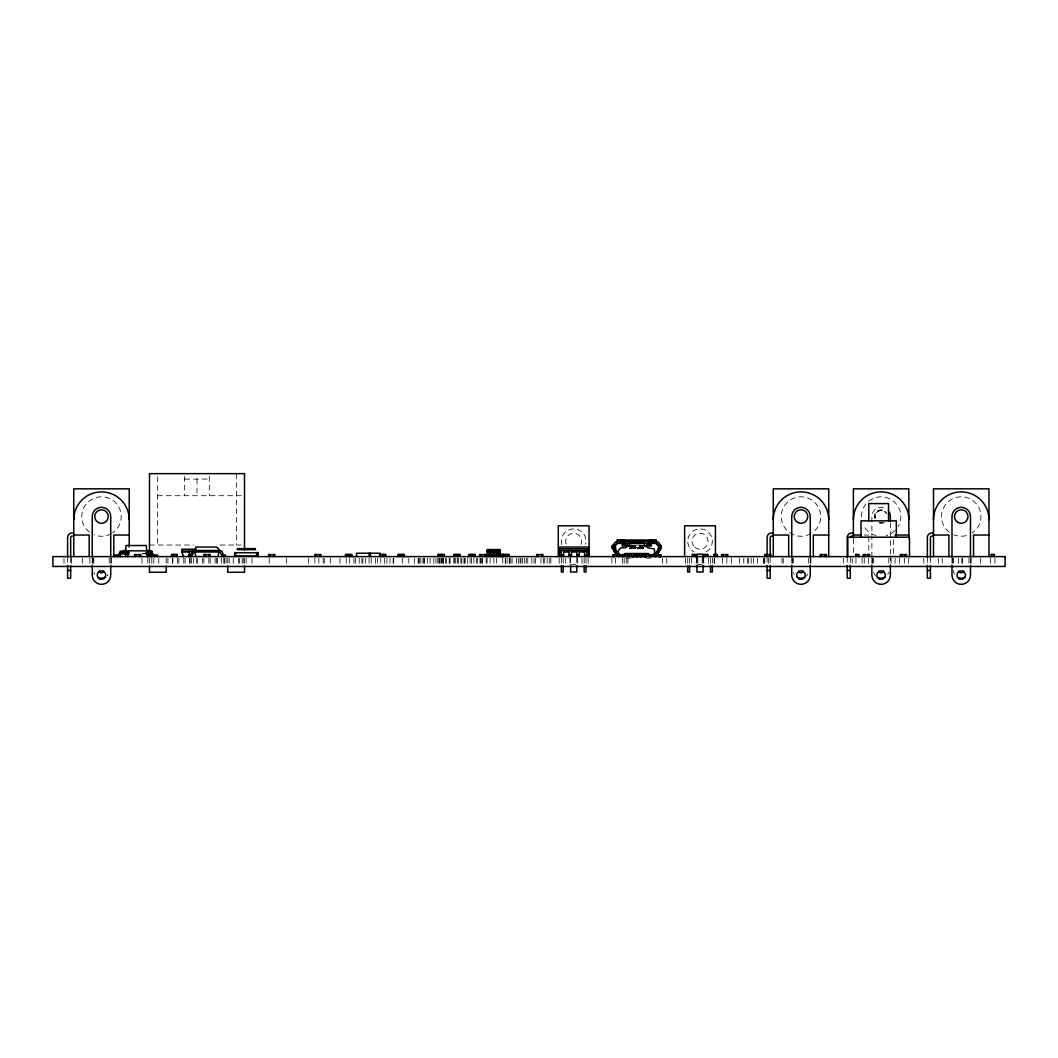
<?xml version="1.0" encoding="UTF-8"?>
<svg xmlns="http://www.w3.org/2000/svg" width="1058" height="1058" viewBox="0 0 1058 1058"><rect width="100%" height="100%" fill="white"/><g stroke="black" fill="none" stroke-linecap="round" stroke-linejoin="round"><path stroke-width="0.75" stroke-dasharray="5 3.75" d="M651.292 558.082L646.134 558.121M184.661 479.076L209.312 479.076M157.549 495.713L244.504 495.713M864.174 535.044L868.79 535.044M149.482 545.029L193.759 545.029M219.998 545.029L241.277 545.029M627.235 545.082L643.158 545.082M630.423 545.254L643.158 545.254M630.423 545.452L643.158 545.452M630.423 545.703L643.158 545.703M630.423 545.994L643.158 545.994M630.423 546.325L643.158 546.325M631.652 547.74L633.927 547.74M635.646 547.74L637.934 547.74M639.654 547.74L641.942 547.74M629.92 547.872L643.661 547.872M629.92 548.163L643.661 548.163M629.92 548.428L631.652 548.428M633.927 548.428L635.646 548.428M637.934 548.428L639.654 548.428M641.942 548.428L643.661 548.428M631.652 548.613L629.92 548.613L631.652 548.785L631.652 547.422M635.646 548.613L633.927 548.613L635.646 548.785L635.646 547.422M637.934 548.613L639.654 548.613M641.942 548.613L643.661 548.613M142.79 553.532L146.044 553.532M142.063 553.837L145.343 553.837M630.674 558.121L622.302 558.082M570.606 564.628L576.769 564.628M696.944 564.628L703.107 564.628M994.93 558.254L994.93 566.466M990.619 558.254L990.619 566.466M980.449 558.254L980.449 566.466M971.204 558.254L971.204 566.466M970.477 558.148L970.477 565.342M968.943 558.148L968.943 564.311M962.264 558.254L962.264 566.466M961.96 558.254L961.96 566.466M958.574 558.254L958.574 566.466M953.536 558.148L953.536 567.392M952.716 558.254L952.716 566.466M951.988 558.148L951.988 565.342M942.242 558.254L942.242 566.466M938.539 558.254L938.539 566.466M930.418 557.328L930.418 563.901M927.337 557.288L927.337 563.888M923.753 558.254L923.753 566.466M908.333 558.254L908.333 566.466M904.643 558.254L904.643 566.466M899.406 558.254L899.406 566.466M895.094 558.254L895.094 566.466M893.441 539.659L893.441 553.532M891.087 558.254L891.087 566.466M890.36 522.956L890.36 553.956M890.36 555.582L890.36 565.342M888.826 558.148L888.826 564.311M873.419 558.148L873.419 564.311M872.599 558.254L872.599 566.466M871.871 557.209L871.871 516.555A9.244 9.244 0 0 1 885.744 508.541M871.871 558.148L871.871 565.342M868.79 536.578L868.79 553.532M868.592 558.254L868.592 566.466M864.267 558.254L864.267 566.466M862.111 558.254L862.111 566.466M855.948 558.254L855.948 566.466M853.383 538.853L853.383 553.532M852.259 558.254L852.259 566.466M850.301 557.328L850.301 563.901M847.22 557.288L847.22 563.888M843.623 558.254L843.623 566.466M810.957 558.254L810.957 566.466M810.243 558.148L810.243 565.342M808.696 558.148L808.696 564.311M793.288 558.148L793.288 564.311M792.468 558.254L792.468 566.466M791.754 558.148L791.754 565.342M783.224 558.254L783.224 566.466M781.994 558.254L781.994 566.466M770.184 557.328L770.184 563.901M768.439 558.254L768.439 566.466M767.103 557.288L767.103 563.888M764.736 558.254L764.736 566.466M764.127 558.254L764.127 566.466M763.506 558.254L763.506 566.466M757.343 558.254L757.343 566.466M753.64 558.254L753.64 566.466M751.18 558.254L751.18 566.466M748.72 558.254L748.72 566.466M747.477 558.254L747.477 566.466M743.787 558.254L743.787 566.466M739.476 558.254L739.476 566.466M731.462 558.254L731.462 566.466M726.833 558.254L726.833 566.466M722.521 558.254L722.521 566.466M714.507 558.254L714.507 566.466M714.203 558.254L714.203 566.466M712.351 558.148L712.351 564.311M710.5 558.148L710.5 566.466M708.344 558.254L708.344 566.466M703.729 558.254L703.729 566.466M703.107 557.407L703.107 566.466M702.181 558.254L702.181 566.466M697.87 558.254L697.87 566.466M696.944 557.407L696.944 566.466M696.323 558.254L696.323 566.466M691.707 558.254L691.707 566.466M689.551 558.148L689.551 564.311M687.7 558.148L687.7 564.311M685.544 558.254L685.544 566.466M666.752 558.254L666.752 566.466M662.427 558.254L662.427 566.466M641.942 547.422L641.942 548.785L643.661 548.785L643.661 547.555L629.92 547.555L629.92 548.785M639.654 547.422L639.654 548.785L637.934 548.785L637.934 547.422M633.927 547.422L633.927 548.785M627.923 558.254L627.923 566.466M626.68 558.254L626.68 566.466M624.22 558.254L624.22 566.466M622.369 558.254L622.369 566.466M615.597 558.254L615.597 566.466M611.894 558.254L611.894 566.466M588.169 558.254L588.169 566.466M586.013 558.148L586.013 564.311M584.161 558.148L584.161 564.311M582.006 558.254L582.006 566.466M577.377 558.254L577.377 566.466M576.769 557.407L576.769 566.466M570.606 557.407L570.606 566.466M569.984 558.254L569.984 566.466M565.369 558.254L565.369 566.466M563.2 558.148L563.2 564.311M561.362 558.148L561.362 564.311M559.193 558.254L559.193 566.466M550.874 558.254L550.874 566.466M549.71 558.254L549.71 566.466M547.184 558.254L547.184 566.466M544.711 558.254L544.711 566.466M543.415 558.254L543.415 566.466M541.022 558.254L541.022 566.466M535.467 558.254L535.467 566.466M534.052 558.254L534.052 566.466M531.777 558.254L531.777 566.466M527.77 558.254L527.77 566.466M526.223 558.254L526.223 566.466M524.689 558.254L524.689 566.466M522.533 558.254L522.533 566.466M520.986 558.254L520.986 566.466M520.06 558.254L520.06 566.466M518.394 558.254L518.394 566.466M516.37 558.254L516.37 566.466M512.112 558.254L512.112 566.466M510.816 558.254L510.816 566.466M509.586 558.254L509.586 566.466M509.282 558.254L509.282 566.466M507.126 558.254L507.126 566.466M505.579 558.254L505.579 566.466M505.274 558.254L505.274 566.466M502.748 558.254L502.748 566.466M496.453 558.254L496.453 566.466M493.874 558.254L493.874 566.466M490.171 558.254L490.171 566.466M487.09 558.254L487.09 566.466M486.164 558.254L486.164 566.466M482.474 558.254L482.474 566.466M481.853 558.254L481.853 566.466M480.808 558.254L480.808 566.466M480.001 558.254L480.001 566.466M477.542 558.254L477.542 566.466M476.312 558.254L476.312 566.466M473.839 558.254L473.839 566.466M471.432 558.254L471.432 566.466M470.149 558.254L470.149 566.466M467.676 558.254L467.676 566.466M465.15 558.254L465.15 566.466M464.594 558.254L464.594 566.466M463.973 558.254L463.973 566.466M461.817 558.254L461.817 566.466M460.891 558.254L460.891 566.466M458.431 558.254L458.431 566.466M457.506 558.254L457.506 566.466M455.786 558.254L455.786 566.466M454.728 558.254L454.728 566.466M453.816 558.254L453.816 566.466M450.113 558.254L450.113 566.466M449.491 558.254L449.491 566.466M449.187 558.254L449.187 566.466M446.41 558.254L446.41 566.466M445.484 558.254L445.484 566.466M443.328 558.254L443.328 566.466M443.024 558.254L443.024 566.466M442.099 558.254L442.099 566.466M441.49 558.254L441.49 566.466M440.128 558.254L440.247 566.466M439.321 558.254L439.321 566.466M439.017 558.254L439.017 566.466M437.787 558.254L437.787 566.466M435.936 558.254L435.936 566.466M433.78 558.254L433.846 566.466M430.077 558.254L430.077 566.466M427.617 558.254L427.617 566.466M424.47 558.254L424.536 566.466M423.914 558.254L423.914 566.466M422.988 558.254L422.988 566.466M420.833 558.254L420.833 566.466M419.299 558.254L419.299 566.466M418.677 558.254L418.677 566.466M418.188 558.254L418.188 566.466M414.366 558.254L414.366 566.466M408.824 558.254L408.824 566.466M402.529 558.254L402.529 566.466M393.721 558.254L393.721 566.466M393.166 558.254L393.166 566.466M390.018 558.254L390.018 566.466M386.884 558.254L386.884 566.466M384.477 558.254L384.477 566.466M380.774 558.254L380.774 566.466M377.508 558.254L377.508 566.466M375.537 558.254L375.537 566.466M371.226 558.254L371.226 566.466M369.07 558.254L369.07 566.466M365.367 558.254L365.367 566.466M362.907 558.254L362.907 566.466M361.862 558.254L361.862 566.466M359.204 558.254L359.204 566.466M355.567 558.254L355.567 566.466M353.967 558.254L353.967 566.466M349.656 558.254L349.656 566.466M346.204 558.254L346.204 566.466M339.922 558.254L339.922 566.466M330.546 558.254L330.546 566.466M324.264 558.254L324.264 566.466M323.153 558.254L323.153 566.466M318.842 558.254L318.842 566.466M314.887 558.254L314.887 566.466M308.605 558.254L308.605 566.466M286.48 558.254L286.48 566.466M269.221 558.254L269.221 566.466M252.029 558.254L252.029 566.466M246.17 558.254L246.17 566.466M244.504 558.174L244.504 564.443M243.274 558.254L243.274 566.466M242.163 558.254L242.163 566.466M239.518 558.254L239.518 566.466M238.354 558.254L238.354 566.466M236.437 473.653L236.437 545.029M233.236 558.254L233.236 566.466M229.229 558.254L229.229 566.466M227.748 558.174L227.774 564.443M226.081 558.254L226.081 566.466M224.296 558.254L224.296 566.466M223.86 558.254L223.86 566.466M221.4 558.254L221.4 566.466M217.578 558.254L217.578 566.466M216.467 558.254L216.467 566.466M215.118 558.254L215.118 566.466M210.185 558.254L210.185 566.466M209.312 476.364L209.312 495.713M208.823 558.254L208.823 566.466M203.89 558.254L203.89 566.466M202.607 558.254L202.607 566.466M197.674 558.254L197.674 566.466M196.986 479.076L196.986 495.713M196.312 558.254L196.312 566.466M193.416 558.254L193.416 566.466M191.379 558.254L191.379 566.466M190.096 558.254L190.096 566.466M189.726 558.254L189.726 566.466M185.163 558.254L185.163 566.466M184.661 476.364L184.661 495.713M183.801 558.254L183.801 566.466M178.868 558.254L178.868 566.466M177.519 558.254L177.519 566.466M172.838 558.254L172.838 566.466M172.586 558.254L172.586 566.466M167.905 558.254L167.905 566.466M166.238 558.174L166.238 564.443M158.779 558.254L158.779 566.466M157.549 476.801L157.602 545.029M153.846 558.254L153.846 566.466M151.823 558.254L151.823 566.466M149.482 558.174L149.482 564.443M147.816 558.254L147.816 566.466M141.957 558.254L141.957 566.466M111.447 558.254L111.447 566.466M110.733 558.148L110.733 565.342M109.186 558.148L109.186 564.311M93.778 558.148L93.778 564.311M92.959 558.254L92.959 566.466M92.244 558.148L92.244 565.342M89.877 558.254L89.877 566.466M82.484 558.254L82.484 566.466M71.389 558.254L71.389 566.466M70.674 557.328L70.674 563.901M67.593 557.288L67.593 563.888M63.996 558.254L63.996 566.466M89.48 532.2A19.718 19.718 0 0 1 87.232 502.907A19.718 19.718 0 0 1 116.592 503.873A19.718 19.718 0 0 1 112.439 532.954M111.341 533.629A19.718 19.718 0 0 1 93.937 534.766M108.154 574.335A7.71 7.71 0 0 1 106.937 575.922M94.81 574.335A7.71 7.71 0 0 1 94.043 572.471M949.238 532.2A19.718 19.718 0 0 1 946.989 502.907A19.718 19.718 0 0 1 976.349 503.873A19.718 19.718 0 0 1 972.183 532.954M966.338 535.599A19.718 19.718 0 0 1 953.694 534.766M954.567 574.335A7.71 7.71 0 0 1 953.536 570.474M861.397 516.555A19.718 19.718 0 0 1 886.22 497.498A19.718 19.718 0 0 1 898.202 526.408M895.068 530.494A19.718 19.718 0 0 1 886.22 535.599M876.011 535.599A19.718 19.718 0 0 1 864.042 526.408M888.561 572.471A7.71 7.71 0 0 1 887.794 574.335M875.667 575.922A7.71 7.71 0 0 1 873.67 572.471M884.501 522.401A6.758 6.758 0 0 1 877.73 522.401M874.582 518.301A6.758 6.758 0 0 1 885.903 511.768M810.851 533.629A19.718 19.718 0 0 1 781.28 516.978A19.718 19.718 0 0 1 810.111 499.059A19.718 19.718 0 0 1 811.949 532.954M807.664 574.335A7.71 7.71 0 0 1 806.447 575.922M794.32 574.335A7.71 7.71 0 0 1 793.553 572.471M561.824 544.566A12.326 12.326 0 0 1 573.502 528.881L576.703 529.251A12.326 12.326 0 0 1 585.629 544.222M566.096 543.799A8.014 8.014 0 0 1 574.19 533.206A8.014 8.014 0 0 1 580.882 544.725M706.334 551.787A12.326 12.326 0 0 0 703.054 529.251L699.854 528.881A12.326 12.326 0 0 0 694.008 551.959M875.164 514.955L875.164 518.142A6.163 6.163 0 0 1 886.459 513.474C883.999 508.805 876.328 509.811 875.164 514.955M882.716 522.507L879.515 522.507A6.163 6.163 0 0 0 882.716 522.507M694.762 547.237A8.014 8.014 0 0 0 707.881 542.754A8.014 8.014 0 0 0 697.434 533.616A8.014 8.014 0 0 0 694.762 547.237"/><path stroke-width="1.5" d="M623.083 540.096L623.347 541.511L623.4 540.109L624.273 541.511C622.527 537.305 623.162 545.293 627.143 544.222L626.019 545.69L622.62 543.376M652.35 540.096L652.614 541.511L652.68 540.109L652.826 541.511L652.971 540.175L653.064 541.511L653.593 540.704L653.553 541.511L652.35 540.096L652.35 541.511M150.844 555.529L150.236 552.765L146.044 552.607M613.151 548.904L612.198 547.674L613.151 545.214M660.43 548.904L661.382 547.674L660.43 545.214M653.791 554.392L656.925 553.889L654.439 553.757C657.917 552.593 660.562 544.91 656.515 543.362L617.065 543.362L615.637 544.989M487.764 556.296L487.05 549.552L500.156 549.552L499.76 554.895M148.9 556.614L148.9 550.451M182.889 556.614L181.95 549.221L196.087 549.221M621.231 540.096L621.231 541.511M650.511 540.096L650.273 541.511C651.225 537.874 649.44 545.28 646.464 544.209L647.522 545.73L651.093 543.362M617.237 540.479C617.237 544.024 616.338 539.725 618.308 540.003L655.286 540.003L656.515 540.969M218.12 556.614L218.993 550.451L218.583 548.758L216.374 547.052L195.796 547.052L194.963 551.985L195.836 556.614M588.301 556.614L589.187 551.985L588.354 547.052L559.814 547.052L558.981 551.985L559.867 556.614M620.001 540.704L620.914 540.109L620.001 542.437M649.268 540.704L650.181 540.109L649.268 542.437M225.473 556.614L225.473 555.066L223.304 554.815L222.167 551.8A2.367 2.367 0 0 0 220.276 550.464L193.68 550.464A2.367 2.367 0 0 0 191.789 551.8L190.652 554.815L188.483 555.066L188.483 556.614M657.97 549.882L657.573 550.583M617.118 541.868L617.436 540.281M656.119 554.683C660.827 552.58 662.44 542.582 656.515 541.511L617.065 541.511C610.625 542.847 613.204 553.757 618.388 555.622M659.332 551.377L659.901 549.499L658.909 551.892M624.564 544.672L625.635 543.164M624.961 544.949L626.019 543.442M625.331 545.201L626.389 543.693M625.635 545.425L626.64 543.865M625.833 545.558L626.944 544.077M629.338 545.518L625.066 547.978C619.419 546.087 616.589 551.813 618.308 556.614M193.918 551.985L192.278 555.04A2.354 2.354 0 0 1 190.056 556.614M617.713 543.389C613.296 543.495 615.002 551.76 618.361 552.977L615.743 552.977M653.884 554.313L656.555 554.26M654.439 553.757L657.388 553.413M73.756 532.994L71.6 533.02A4.629 4.629 0 0 0 67.619 537.001L67.593 557.288M773.266 532.994L771.123 533.02A4.629 4.629 0 0 0 767.129 537.001L767.103 555.648M853.383 532.994L851.24 533.02A4.629 4.629 0 0 0 847.246 537.001L847.22 557.288M933.5 532.994L931.357 533.02A4.629 4.629 0 0 0 927.377 537.001L927.337 557.288M73.756 535.044L89.163 535.044L89.163 556.614M129.221 535.044L113.814 535.044L113.814 556.614M773.266 535.044L788.673 535.044L788.673 556.614M828.731 535.044L813.324 535.044L813.324 556.614M853.383 535.044L861.093 535.044M894.989 535.044L908.848 535.044M933.5 535.044L948.907 535.044L948.907 556.614M988.965 535.044L973.558 535.044L973.558 556.614M73.756 536.075L72.209 536.075A1.547 1.547 0 0 0 70.674 537.609L70.674 557.328M773.266 536.075L771.718 536.075A1.547 1.547 0 0 0 770.184 537.609L770.184 555.688M853.383 536.075L851.835 536.075A1.547 1.547 0 0 0 850.301 537.609M933.5 536.075L931.966 536.075A1.547 1.547 0 0 0 930.418 537.609L930.418 557.328M620.001 541.022L624.313 541.022M649.268 541.022L653.593 541.022M629.338 541.762L644.256 541.762M629.338 542.053L644.256 542.053M634.271 542.132L639.323 542.132M629.338 542.437L644.256 542.437M629.338 542.886L644.256 542.886M612.675 545.373L614.328 545.214M659.253 545.214L660.906 545.373M612.476 545.571L613.666 545.571M612.331 545.822L613.508 545.822M612.238 546.126L613.415 546.126M660.166 546.126L661.356 546.126M612.198 546.444L613.389 546.444M660.205 546.444L661.382 546.444M612.198 547.674L613.389 547.674M660.205 547.674L661.382 547.674M612.238 547.991L613.415 547.991M660.166 547.991L661.356 547.991M612.331 548.295L613.508 548.295M237.243 548.599L255.362 548.599M612.476 548.547L614.09 548.864M559.404 548.758L588.764 548.758M612.675 548.745L614.328 548.904M659.253 548.904L660.906 548.745M237.243 549.644L255.533 549.644M123.641 550.451L126.59 550.451M558.981 550.451L589.187 550.451M126.616 550.834L120.083 551.218L120.083 556.627M148.53 551.059L151.823 551.059L151.823 556.614M181.659 551.059L191.829 551.059L191.829 556.614M486.825 551.244L500.381 551.244M148.53 551.681L151.823 551.681M181.659 551.985L189.356 551.985M191.829 551.985L220.117 551.998L221.677 555.04A2.354 2.354 0 0 0 223.899 556.614M558.981 551.985L561.11 551.985M563.57 551.985L568.939 551.985M571.399 551.985L576.888 551.985M579.348 551.985L584.717 551.985L584.717 550.451M589.187 551.985L587.177 551.985L587.177 550.451M127.78 552.223L128.018 556.627M147.498 552.223L147.34 556.627M486.825 552.091L488.227 552.091M490.092 552.091L497.101 552.091M498.979 552.091L500.381 552.091M129.195 552.302L122.649 552.302A4.47 4.47 0 0 0 119.845 553.308L117.597 555.027L114.528 555.066L114.528 556.614M125.981 556.614L125.32 553.837L125.981 545.518L146.229 545.518L146.89 552.302L149.548 552.302A4.47 4.47 0 0 1 152.365 553.308L154.547 555.014L157.668 555.066L157.668 556.614M615.386 552.607L617.991 552.607M655.59 552.607L658.208 552.607M234.678 552.739L257.702 552.739M615.571 552.805L618.189 552.805M655.391 552.805L658.01 552.805M655.219 552.977L657.838 552.977M615.954 553.175L618.718 553.321M654.876 553.321L657.64 553.175M146.044 553.532C152.471 550.358 148.014 555.939 151.003 556.614M616.192 553.413L619.049 553.651M654.651 553.546L657.269 553.546M129.195 553.837L122.675 553.837A2.962 2.962 0 0 0 120.797 554.511L118.932 556.032A2.552 2.552 0 0 1 117.319 556.614M348.505 554.458L345.463 554.458L345.463 556.614M379.359 554.458L382.414 554.458M401.339 554.458L404.381 554.458L404.381 556.614M440.961 554.458L437.906 554.458L437.906 556.614M456.739 554.458L453.684 554.458L453.684 556.614M472.212 554.458L475.254 554.458L475.254 556.614M490.264 554.458L487.209 554.458L487.209 556.614M505.671 554.458L490.7 554.458L490.767 556.468M624.524 554.458L627.606 554.458M653.725 554.458L658.42 554.458L658.42 556.614M135.794 554.656L139.497 554.656M205.133 554.656L208.823 554.656M269.843 554.656L273.546 554.656M316.064 554.656L319.767 554.656M346.389 554.656L351.058 554.656M380.298 554.656L384.967 554.656M398.773 554.656L403.442 554.656L403.296 556.614M438.845 554.656L443.514 554.656M454.623 554.656L459.291 554.656M469.659 554.656L474.328 554.656M480.927 554.656L484.63 554.656M488.148 554.656L492.816 554.656M494.311 554.656L502.061 554.656M503.555 554.656L508.224 554.656M537.94 554.656L541.63 554.656M627.923 554.656L612.754 554.762L612.794 556.614M636.771 554.656L633.861 554.656L633.861 556.468M692.408 554.656L695.318 554.656L695.318 556.468M704.734 554.656L707.643 554.656L707.643 556.468M713.991 554.656L716.888 554.656L716.888 556.468M722.826 554.656L726.529 554.656M765.966 554.656L769.669 554.656M821.444 554.656L825.134 554.656M855.737 554.656L858.646 554.656L858.646 556.468M864.584 554.656L868.274 554.656M901.561 554.656L905.264 554.656M991.32 554.656L994.229 554.656M561.11 555.066L563.57 555.066M568.939 555.066L571.399 555.066M576.769 555.066L579.229 555.066M584.585 555.066L587.058 555.066M618.308 555.238L623.598 555.238M628.915 555.133L632.062 555.133L632.023 556.799L633.557 556.799L633.557 555.873L629.55 555.873M636.797 555.133L646.253 555.133M648.66 555.238L655.286 555.238M189.356 555.688L191.829 555.688M618.308 555.688L623.598 555.688M648.66 555.688L655.286 555.688M636.017 555.873L645.578 555.873M234.678 555.992L257.702 555.992L257.702 552.514M618.308 556.072L623.598 556.072M648.66 556.072L655.286 556.072M618.308 556.363L623.598 556.363M640.024 556.336L641.571 556.336M644.031 556.336L645.578 556.336M648.66 556.363L655.286 556.363M636.017 556.799L637.564 556.799L637.564 555.133M67.593 570.474L70.674 570.474M767.103 570.474L770.184 570.474M847.22 570.474L850.301 570.474M927.337 570.474L930.418 570.474M150.977 555.688L151.466 556.614M655.867 543.389L658.023 545.544M644.256 545.518L648.514 547.978L654.294 548.97L655.338 556.614M616.007 550.583L615.611 549.882M614.672 551.892L613.68 549.499L614.248 551.377M647.959 543.164L649.017 544.672M647.562 543.442L648.62 544.949M647.192 543.693L648.263 545.201M648.012 545.386L646.941 543.865L647.88 545.478M646.65 544.077L647.655 545.637M656.476 541.868L656.344 540.479M994.308 556.614L994.308 554.458L991.227 554.458L991.227 556.614M988.965 556.614L988.965 488.822L933.5 488.822L933.5 556.614M970.477 557.209L970.477 516.555A9.244 9.244 0 0 0 961.233 507.311A9.244 9.244 0 0 0 951.988 516.555L951.988 557.209M970.477 565.342L970.477 575.102A9.244 9.244 0 0 1 961.233 584.347A9.244 9.244 0 0 1 951.988 575.102L951.988 565.342M930.418 565.554L930.418 578.184L927.337 578.184L927.337 565.527M909.47 556.614L909.47 537.199L847.842 537.199L847.842 556.614M908.848 538.125L908.848 488.822L853.383 488.822L853.383 538.125M906.494 556.614L906.494 554.458L905.251 554.458L905.264 556.468M901.561 556.468L901.561 554.458L900.332 554.458L900.332 556.614M896.311 537.199L896.311 520.84L861 520.84L861 537.199M890.36 521.435L890.36 516.555A9.244 9.244 0 0 0 889.117 511.927M890.36 565.342L890.36 575.102A9.244 9.244 0 0 1 881.116 584.347A9.244 9.244 0 0 1 871.871 575.102L871.871 565.342M888.522 520.84L888.522 503.582L868.79 503.582L868.79 520.84M869.517 556.614L869.517 554.458L868.274 554.458L868.274 556.468M864.584 556.468L864.584 554.458L863.354 554.458L863.354 556.614M858.726 556.614L858.726 554.458L855.644 554.458L855.644 556.614M850.301 565.554L850.301 578.184L847.22 578.184L847.22 565.527M828.731 556.614L828.731 488.822L773.266 488.822L773.266 556.614M826.364 556.614L826.364 554.458L825.134 554.458L825.134 556.468M821.444 556.468L821.444 554.458L820.201 554.458L820.201 556.614M810.243 557.209L810.243 516.555A9.244 9.244 0 0 0 800.999 507.311A9.244 9.244 0 0 0 791.754 516.555L791.754 557.209M810.243 565.342L810.243 575.102A9.244 9.244 0 0 1 800.999 584.347A9.244 9.244 0 0 1 791.754 575.102L791.754 565.342M770.898 556.614L770.898 554.458L769.669 554.458L769.669 556.468M770.184 565.554L770.184 578.184L767.103 578.184L767.103 565.527M765.966 556.468L765.966 554.458L764.736 554.458L764.736 556.614M727.759 556.614L727.759 554.458L726.529 554.458L726.529 556.468M722.826 556.468L722.826 554.458L721.596 554.458L721.596 556.614M716.98 556.614L716.98 554.458L713.899 554.458L713.899 556.614M715.433 554.987L715.433 525.8L684.619 525.8L684.619 556.614M712.351 565.858L712.351 572.021L710.5 572.021L710.5 565.858M707.736 556.614L707.736 554.458L704.654 554.458L704.654 556.614M703.107 557.407L703.107 554.167L696.944 554.167L696.944 557.407M703.107 565.527L703.107 572.021L696.944 572.021L696.944 565.527M695.41 556.614L695.41 554.458L692.329 554.458L692.329 556.614M689.551 565.858L689.551 572.021L687.7 572.021L687.7 565.858M660.787 556.614L660.787 554.762L646.187 554.656L646.187 556.468M660.668 554.762L660.668 556.614M660.47 554.762L660.47 556.614M660.218 554.762L660.218 556.614M659.914 554.762L659.914 556.614M659.597 554.762L659.597 556.614M656.158 540.281L656.158 541.432M655.894 540.135L655.894 541.286M655.603 540.03L655.603 541.193M653.593 540.704L653.593 542.437M651.397 543.389L651.397 545.981L644.256 545.981L644.256 541.511M649.176 556.614L649.176 554.458L646.094 554.458L646.094 556.614M648.66 554.762L648.66 553.532L624.934 553.532L624.934 554.762M645.578 555.133L645.578 556.799L644.031 556.799L644.031 555.133M641.571 555.133L641.571 556.799L640.024 556.799L640.024 555.133M639.323 541.511L639.27 542.741M639.111 541.511L639.111 542.741M638.873 541.511L638.873 542.741M638.543 541.511L638.543 542.741M638.172 541.511L638.172 542.741M637.776 541.511L637.776 542.741M636.85 556.614L636.85 554.458L633.768 554.458L633.768 556.614M635.805 541.511L635.805 542.741M635.408 541.511L635.408 542.741M635.038 541.511L635.038 542.741M634.721 541.511L634.721 542.741M634.469 542.741L634.324 541.511L634.271 542.741M629.55 555.133L629.55 556.799M629.338 541.511L629.338 545.981L622.183 545.981L622.183 543.389M629.153 556.614L629.153 554.458L627.923 554.458L627.923 556.468M624.313 540.704L624.313 542.437M624.22 556.468L624.22 554.458L622.99 554.458L622.99 556.614M618.308 540.003L618.308 541.154M617.978 540.03L617.978 541.193M617.687 540.135L617.687 541.286M615.531 544.896L615.531 549.499M613.984 554.762L613.984 556.614M613.666 554.762L613.666 556.614M613.375 554.762L613.375 556.614M613.124 554.762L612.926 556.614M589.094 556.614L589.094 525.8L558.28 525.8L558.28 556.614M587.058 550.451L587.058 556.614M586.013 565.858L586.013 572.021L584.161 572.021L584.161 565.858M584.585 550.451L584.585 556.614M579.229 550.451L579.229 556.614M576.769 550.451L576.769 556.614M576.769 565.527L576.769 572.021L570.606 572.021L570.606 565.527M571.399 550.451L571.399 556.614M568.939 550.451L568.939 556.614M563.57 550.451L563.57 556.614M563.2 565.858L563.2 572.021L561.362 572.021L561.362 565.858M561.11 550.451L561.11 556.614M542.873 556.614L542.873 554.458L541.63 554.458L541.63 556.468M537.94 556.468L537.94 554.458L536.71 554.458L536.71 556.614M509.163 556.614L509.163 554.458L506.108 554.458L506.174 556.468M506.98 554.458L506.98 556.614M503.489 554.458L503.555 556.468M503 554.458L503 556.614M502.616 554.458L502.616 556.614M500.818 554.458L500.818 556.614M499.918 554.458L499.918 556.614M498.979 551.244L498.979 555.318M497.736 554.458L497.736 556.614M497.101 551.244L497.101 555.318M496.863 554.458L496.929 556.468M494.536 551.244L494.536 555.318M494.245 554.458L494.311 556.468M493.372 554.458L493.372 556.614M492.671 551.244L492.671 555.318M491.573 554.458L491.573 556.614M490.092 551.244L490.092 555.318M488.227 551.244L488.307 556.614M488.082 554.458L488.082 556.468M485.86 556.614L485.86 554.458L484.63 554.458L484.63 556.468M480.927 556.468L480.927 554.458L479.697 554.458L479.697 556.614M474.394 554.458L474.328 556.468M471.709 556.468L471.775 554.458L468.72 554.458L468.72 556.614M470.903 554.458L470.903 556.614M460.217 556.614L460.217 554.458L457.175 554.458L457.241 556.468M458.048 554.458L458.048 556.614M454.556 554.458L454.623 556.468M444.439 556.614L444.439 554.458L441.398 554.458L441.398 556.468L441.464 554.656M442.27 554.458L442.27 556.614M438.779 554.458L438.845 556.468M403.508 554.458L403.508 556.468M400.837 554.656L400.837 556.468L400.903 554.458L397.848 554.458L397.848 556.614M400.03 554.458L400.03 556.614M385.892 556.614L385.892 554.458L382.851 554.458L382.903 556.468M383.71 554.458L383.71 556.614M380.232 554.458L380.298 556.468M380.086 556.614L380.086 553.215L356.586 553.215L356.586 556.614M370.472 553.215L370.472 556.614M369.11 553.215L369.11 556.614M351.997 556.614L351.997 554.458L348.942 554.458L349.008 556.468M349.814 554.458L349.814 556.614M346.336 554.458L346.389 556.468M320.997 556.614L320.997 554.458L319.767 554.458L319.767 556.468M316.064 556.468L316.064 554.458L314.834 554.458L314.834 556.614M274.776 556.614L274.776 554.458L273.546 554.458L273.546 556.468M269.843 556.468L269.843 554.458L268.613 554.458L268.613 556.614M258.099 556.614L258.099 552.514L255.996 552.739M256.697 552.739L256.697 555.992M254.105 548.599L254.105 549.644M244.504 550.107L244.504 473.653L149.482 473.653L149.482 551.734M244.504 566.004L244.504 572.259L227.748 572.259L227.774 566.004M236.582 552.739L234.678 552.567L234.678 556.614M235.524 552.567L235.537 555.992M210.066 556.614L210.066 554.458L208.823 554.458L208.823 556.468M205.133 556.468L205.133 554.458L203.903 554.458L203.903 556.614M189.356 551.059L189.356 555.939M183.497 555.503L183.497 556.614M176.964 556.614L176.964 554.458L171.541 554.458L171.541 556.614M176.871 556.468L176.871 554.656L171.621 554.656L171.621 556.468M173.882 554.458L173.882 556.614M166.238 566.004L166.238 572.259L149.482 572.259L149.482 566.004M147.498 556.627L147.498 550.834L128.296 550.834L127.78 556.627M146.89 552.302L146.89 553.837L149.522 553.837A2.962 2.962 0 0 1 151.4 554.511L153.265 556.032A2.552 2.552 0 0 0 154.891 556.614M140.727 556.614L140.727 554.458L139.497 554.458L139.497 556.468M135.794 556.468L135.794 554.458L134.564 554.458L134.564 556.614M129.221 546.96L129.221 488.822L73.756 488.822L73.756 556.614M120.321 555.741L120.321 556.627M110.733 557.209L110.733 516.555A9.244 9.244 0 0 0 101.489 507.311A9.244 9.244 0 0 0 92.244 516.555L92.244 557.209M110.733 565.342L110.733 575.102A9.244 9.244 0 0 1 101.489 584.347A9.244 9.244 0 0 1 92.244 575.102L92.244 565.342M70.674 565.554L70.674 578.184L67.593 578.184L67.593 565.527M73.756 519.637A27.733 27.733 0 0 1 101.489 491.904A27.733 27.733 0 0 1 129.221 519.637M105.337 577.152A7.71 7.71 0 0 1 97.627 577.152M103.763 571.095A2.354 2.354 0 0 1 99.201 571.095M933.5 519.637A27.733 27.733 0 0 1 961.233 491.904A27.733 27.733 0 0 1 988.965 519.637M965.094 577.152A7.71 7.71 0 0 1 957.384 577.152M963.521 571.095A2.354 2.354 0 0 1 958.958 571.095M853.383 519.637A27.733 27.733 0 0 1 881.116 491.904A27.733 27.733 0 0 1 908.848 519.637M884.964 577.152A7.71 7.71 0 0 1 877.267 577.152M883.39 571.095A2.354 2.354 0 0 1 878.841 571.095M773.266 519.637A27.733 27.733 0 0 1 800.999 491.904A27.733 27.733 0 0 1 828.731 519.637M804.847 577.152A7.71 7.71 0 0 1 797.15 577.152M803.273 571.095A2.354 2.354 0 0 1 798.711 571.095M620.041 540.545L620.028 541.511L620.041 540.545M649.321 540.545L649.308 541.511L649.321 540.545M659.901 549.499L659.795 550.385L659.901 549.499M624.273 540.545L624.18 541.511L624.273 540.545M653.54 540.545L653.447 541.511L653.54 540.545M1005.1 556.614L52.9 556.614L52.9 566.466L1005.1 566.466L1005.1 556.614M99.359 578.779A4.258 4.258 0 0 0 105.734 575.102A4.258 4.258 0 0 0 99.359 571.413A4.258 4.258 0 0 0 99.359 578.779M98.103 522.401A6.758 6.758 0 0 0 108.247 516.555A6.758 6.758 0 0 0 98.103 510.697A6.758 6.758 0 0 0 98.103 522.401M959.117 578.779A4.258 4.258 0 0 0 965.491 575.102A4.258 4.258 0 0 0 959.117 571.413A4.258 4.258 0 0 0 959.117 578.779M957.86 522.401A6.758 6.758 0 0 0 968.004 516.555A6.758 6.758 0 0 0 957.86 510.697A6.758 6.758 0 0 0 957.86 522.401M878.986 578.779A4.258 4.258 0 0 0 885.374 575.102A4.258 4.258 0 0 0 878.986 571.413A4.258 4.258 0 0 0 878.986 578.779M798.869 578.779A4.258 4.258 0 0 0 805.244 575.102A4.258 4.258 0 0 0 798.869 571.413A4.258 4.258 0 0 0 798.869 578.779M797.613 522.401A6.758 6.758 0 0 0 807.757 516.555A6.758 6.758 0 0 0 797.613 510.697A6.758 6.758 0 0 0 797.613 522.401"/></g></svg>
